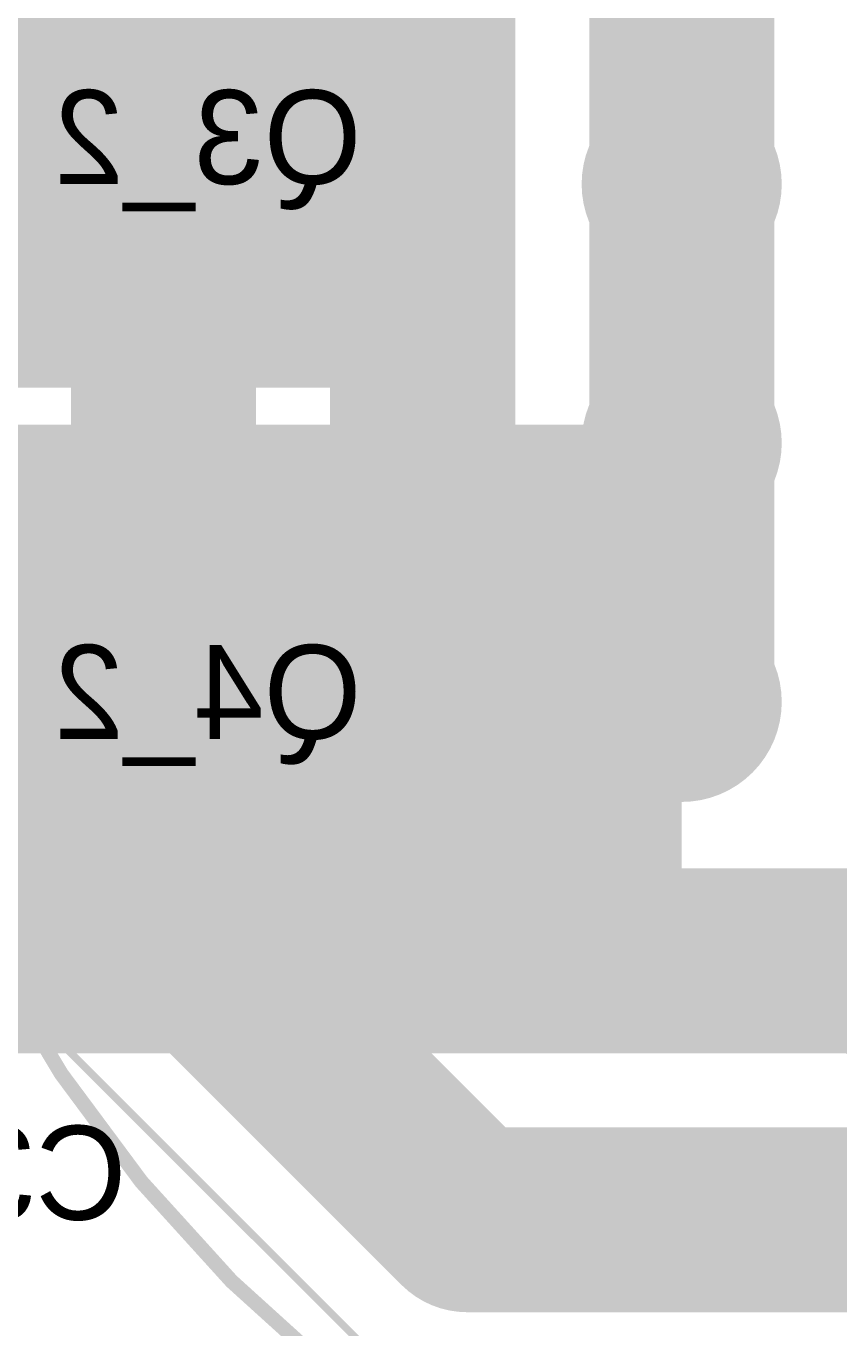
# Model space of a CAD drawing. Extents: x 5 to 126, y 30 to 120.
# Drawn here: x 68.39 to 79.37, y 83.79 to 101.39 of the extents above; entities that cross this region are included whole.
import ezdxf

# ---------------------------------------------------------------- set-up
doc = ezdxf.new("R2010")
doc.units = 0
doc.layers.get('0').update_dxf_attribs({"linetype": 'CONTINUOUS'})
for name, color, linetype in [('BOTTOMLAYER', 5, 'CONTINUOUS'), ('BOTTOMOVERLAY', 54, 'CONTINUOUS'), ('BOTTOMSOLDER', 6, 'CONTINUOUS'), ('MECHANICAL1', 6, 'CONTINUOUS'), ('MECHANICAL13', 56, 'CONTINUOUS'), ('MULTILAYER', 9, 'CONTINUOUS'), ('TOPLAYER', 1, 'CONTINUOUS'), ('TOPOVERLAY', 2, 'CONTINUOUS'), ('TOPSOLDER', 216, 'CONTINUOUS')]:
    doc.layers.add(name, color=color, linetype=linetype)

# ---------------------------------------------------------------- blocks, each defined once
blk = doc.blocks.new('12_5_________12')
at = {"layer": 'BOTTOMLAYER', "const_width": 0.9}
for points in [[(-0.45, 0, 1), (0.45, 0, 1)], [(4.55, 0, 1), (5.45, 0, 1)]]:
    blk.add_lwpolyline(points, format="xyb", close=True, dxfattribs=at)
at = {"layer": 'BOTTOMSOLDER', "const_width": 1.002}
for points in [[(-0.501, 0, 1), (0.501, 0, 1)], [(4.499, 0, 1), (5.501, 0, 1)]]:
    blk.add_lwpolyline(points, format="xyb", close=True, dxfattribs=at)
at = {"layer": 'MULTILAYER', "const_width": 0.9}
for points in [[(-0.45, 0, 1), (0.45, 0, 1)], [(4.55, 0, 1), (5.45, 0, 1)]]:
    blk.add_lwpolyline(points, format="xyb", close=True, dxfattribs=at)
at = {"layer": 'TOPLAYER', "const_width": 0.9}
for points in [[(-0.45, 0, 1), (0.45, 0, 1)], [(4.55, 0, 1), (5.45, 0, 1)]]:
    blk.add_lwpolyline(points, format="xyb", close=True, dxfattribs=at)
at = {"layer": 'TOPOVERLAY'}
for points, const_width in [([(8.825, 0, 1), (-3.825, 0, 1)], 0.254), ([(-1.55, 2.516, 1), (-1.45, 2.516, 1)], 0.1), ([(-2.066, 2, 1), (-1.966, 2, 1)], 0.1), ([(-1.05, 2, 1), (-0.95, 2, 1)], 0.1), ([(-1.55, 1.5, 1), (-1.45, 1.5, 1)], 0.1), ([(-3.888, 0, 1), (-3.761, 0, 1)], 0.127), ([(8.761, 0, 1), (8.888, 0, 1)], 0.127)]:
    blk.add_lwpolyline(points, format="xyb", close=True, dxfattribs=dict(at, const_width=const_width))
at = {"layer": 'TOPOVERLAY', "const_width": 0.2}
for points in [[(-1.5, 2.516), (-1.5, 1.5)], [(-1, 2), (-2.016, 2)]]:
    blk.add_lwpolyline(points, dxfattribs=at)
at = {"layer": 'TOPSOLDER', "const_width": 1.002}
for points in [[(-0.501, 0, 1), (0.501, 0, 1)], [(4.499, 0, 1), (5.501, 0, 1)]]:
    blk.add_lwpolyline(points, format="xyb", close=True, dxfattribs=at)
blk = doc.blocks.new('GDT_DIY_75')
at = {"layer": 'BOTTOMLAYER', "const_width": 1.25}
for points in [[(-2.375, -7, 1), (-1.125, -7, 1)], [(1.125, -7, 1), (2.375, -7, 1)], [(4.625, -7, 1), (5.875, -7, 1)]]:
    blk.add_lwpolyline(points, format="xyb", close=True, dxfattribs=at)
at = {"layer": 'BOTTOMSOLDER', "const_width": 1.352}
for points in [[(-2.426, -7, 1), (-1.074, -7, 1)], [(1.074, -7, 1), (2.426, -7, 1)], [(4.574, -7, 1), (5.926, -7, 1)]]:
    blk.add_lwpolyline(points, format="xyb", close=True, dxfattribs=at)
at = {"layer": 'MECHANICAL13', "const_width": 0.2}
for points in [[(18.5, 0, 1), (-18.5, 0, 1)], [(11, 0, 1), (-11, 0, 1)]]:
    blk.add_lwpolyline(points, format="xyb", close=True, dxfattribs=at)
at = {"layer": 'MULTILAYER', "const_width": 1.25}
for points in [[(-2.375, -7, 1), (-1.125, -7, 1)], [(1.125, -7, 1), (2.375, -7, 1)], [(4.625, -7, 1), (5.875, -7, 1)]]:
    blk.add_lwpolyline(points, format="xyb", close=True, dxfattribs=at)
at = {"layer": 'TOPLAYER', "const_width": 1.25}
for points in [[(-2.375, -7, 1), (-1.125, -7, 1)], [(1.125, -7, 1), (2.375, -7, 1)], [(4.625, -7, 1), (5.875, -7, 1)]]:
    blk.add_lwpolyline(points, format="xyb", close=True, dxfattribs=at)
at = {"layer": 'TOPOVERLAY', "const_width": 0.2}
for points in [[(22.5, 0, 1), (-22.5, 0, 1)], [(18.5, 0, 1), (-18.5, 0, 1)], [(11, 0, 1), (-11, 0, 1)]]:
    blk.add_lwpolyline(points, format="xyb", close=True, dxfattribs=at)
at = {"layer": 'TOPSOLDER', "const_width": 1.352}
for points in [[(-2.426, -7, 1), (-1.074, -7, 1)], [(1.074, -7, 1), (2.426, -7, 1)], [(4.574, -7, 1), (5.926, -7, 1)]]:
    blk.add_lwpolyline(points, format="xyb", close=True, dxfattribs=at)

msp = doc.modelspace()

# ---------------------------------------------------------------- linework, layer by layer
at = {"layer": 'BOTTOMLAYER', "const_width": 2.5}
for points in [[(73.75, 90.8), (73.75, 105.55)], [(70.25, 89.351), (70.25, 104.1)], [(73.75, 90.8), (75.8, 88.75)], [(70.25, 89.351), (74.351, 85.25)], [(75.8, 88.75), (107.227, 88.75)], [(74.351, 85.25), (87.75, 85.25)]]:
    msp.add_lwpolyline(points, dxfattribs=at)
at = {"layer": 'BOTTOMLAYER', "const_width": 1.25}
for points in [[(73.125, 90.8, 1), (74.375, 90.8, 1)], [(73.125, 90.8, 1), (74.375, 90.8, 1)], [(69.625, 89.351, 1), (70.875, 89.351, 1)], [(69.625, 89.351, 1), (70.875, 89.351, 1)], [(75.175, 88.75, 1), (76.425, 88.75, 1)], [(75.175, 88.75, 1), (76.425, 88.75, 1)], [(73.726, 85.25, 1), (74.976, 85.25, 1)], [(73.726, 85.25, 1), (74.976, 85.25, 1)]]:
    msp.add_lwpolyline(points, format="xyb", close=True, dxfattribs=at)
at = {"layer": 'MECHANICAL1', "const_width": 0.1}
msp.add_lwpolyline([(68, 88.5), (73.5, 83)], dxfattribs=at)
at = {"layer": 'TOPLAYER', "const_width": 2.5}
for points in [[(77.25, 99.25), (77.25, 102.75)], [(77.25, 95.75), (77.25, 99.25)], [(77.25, 92.25), (77.25, 95.75)]]:
    msp.add_lwpolyline(points, dxfattribs=at)
at = {"layer": 'TOPLAYER', "const_width": 1.25}
for points in [[(76.625, 99.25, 1), (77.875, 99.25, 1)], [(76.625, 99.25, 1), (77.875, 99.25, 1)], [(76.625, 95.75, 1), (77.875, 95.75, 1)], [(76.625, 95.75, 1), (77.875, 95.75, 1)], [(76.625, 92.25, 1), (77.875, 92.25, 1)]]:
    msp.add_lwpolyline(points, format="xyb", close=True, dxfattribs=at)
at = {"layer": 'TOPLAYER'}
for points in [[(61.25, 96.5), (75, 96.5), (61.25, 106), (75, 106)], [(61.25, 87.5), (77.25, 87.5), (61.25, 96), (77.25, 96)]]:
    msp.add_solid(points, dxfattribs=at)

# ---------------------------------------------------------------- block references
for name, p, rotation in [('GDT_DIY_75', (84.25, 97.5), 270), ('12_5_________12', (65, 77.5), 180)]:
    msp.add_blockref(name, p, dxfattribs=dict(rotation=rotation))

# ---------------------------------------------------------------- texts
at = {"layer": 'BOTTOMOVERLAY', "text_generation_flag": 2}
for s, p in [('Q3_2', (72.923, 99.25)), ('Q4_2', (72.923, 91.75)), ('C38_2', (69.75, 85.25))]:
    msp.add_text(s, height=1.27, dxfattribs=at).set_placement(p)

doc.saveas('drawing.dxf')
